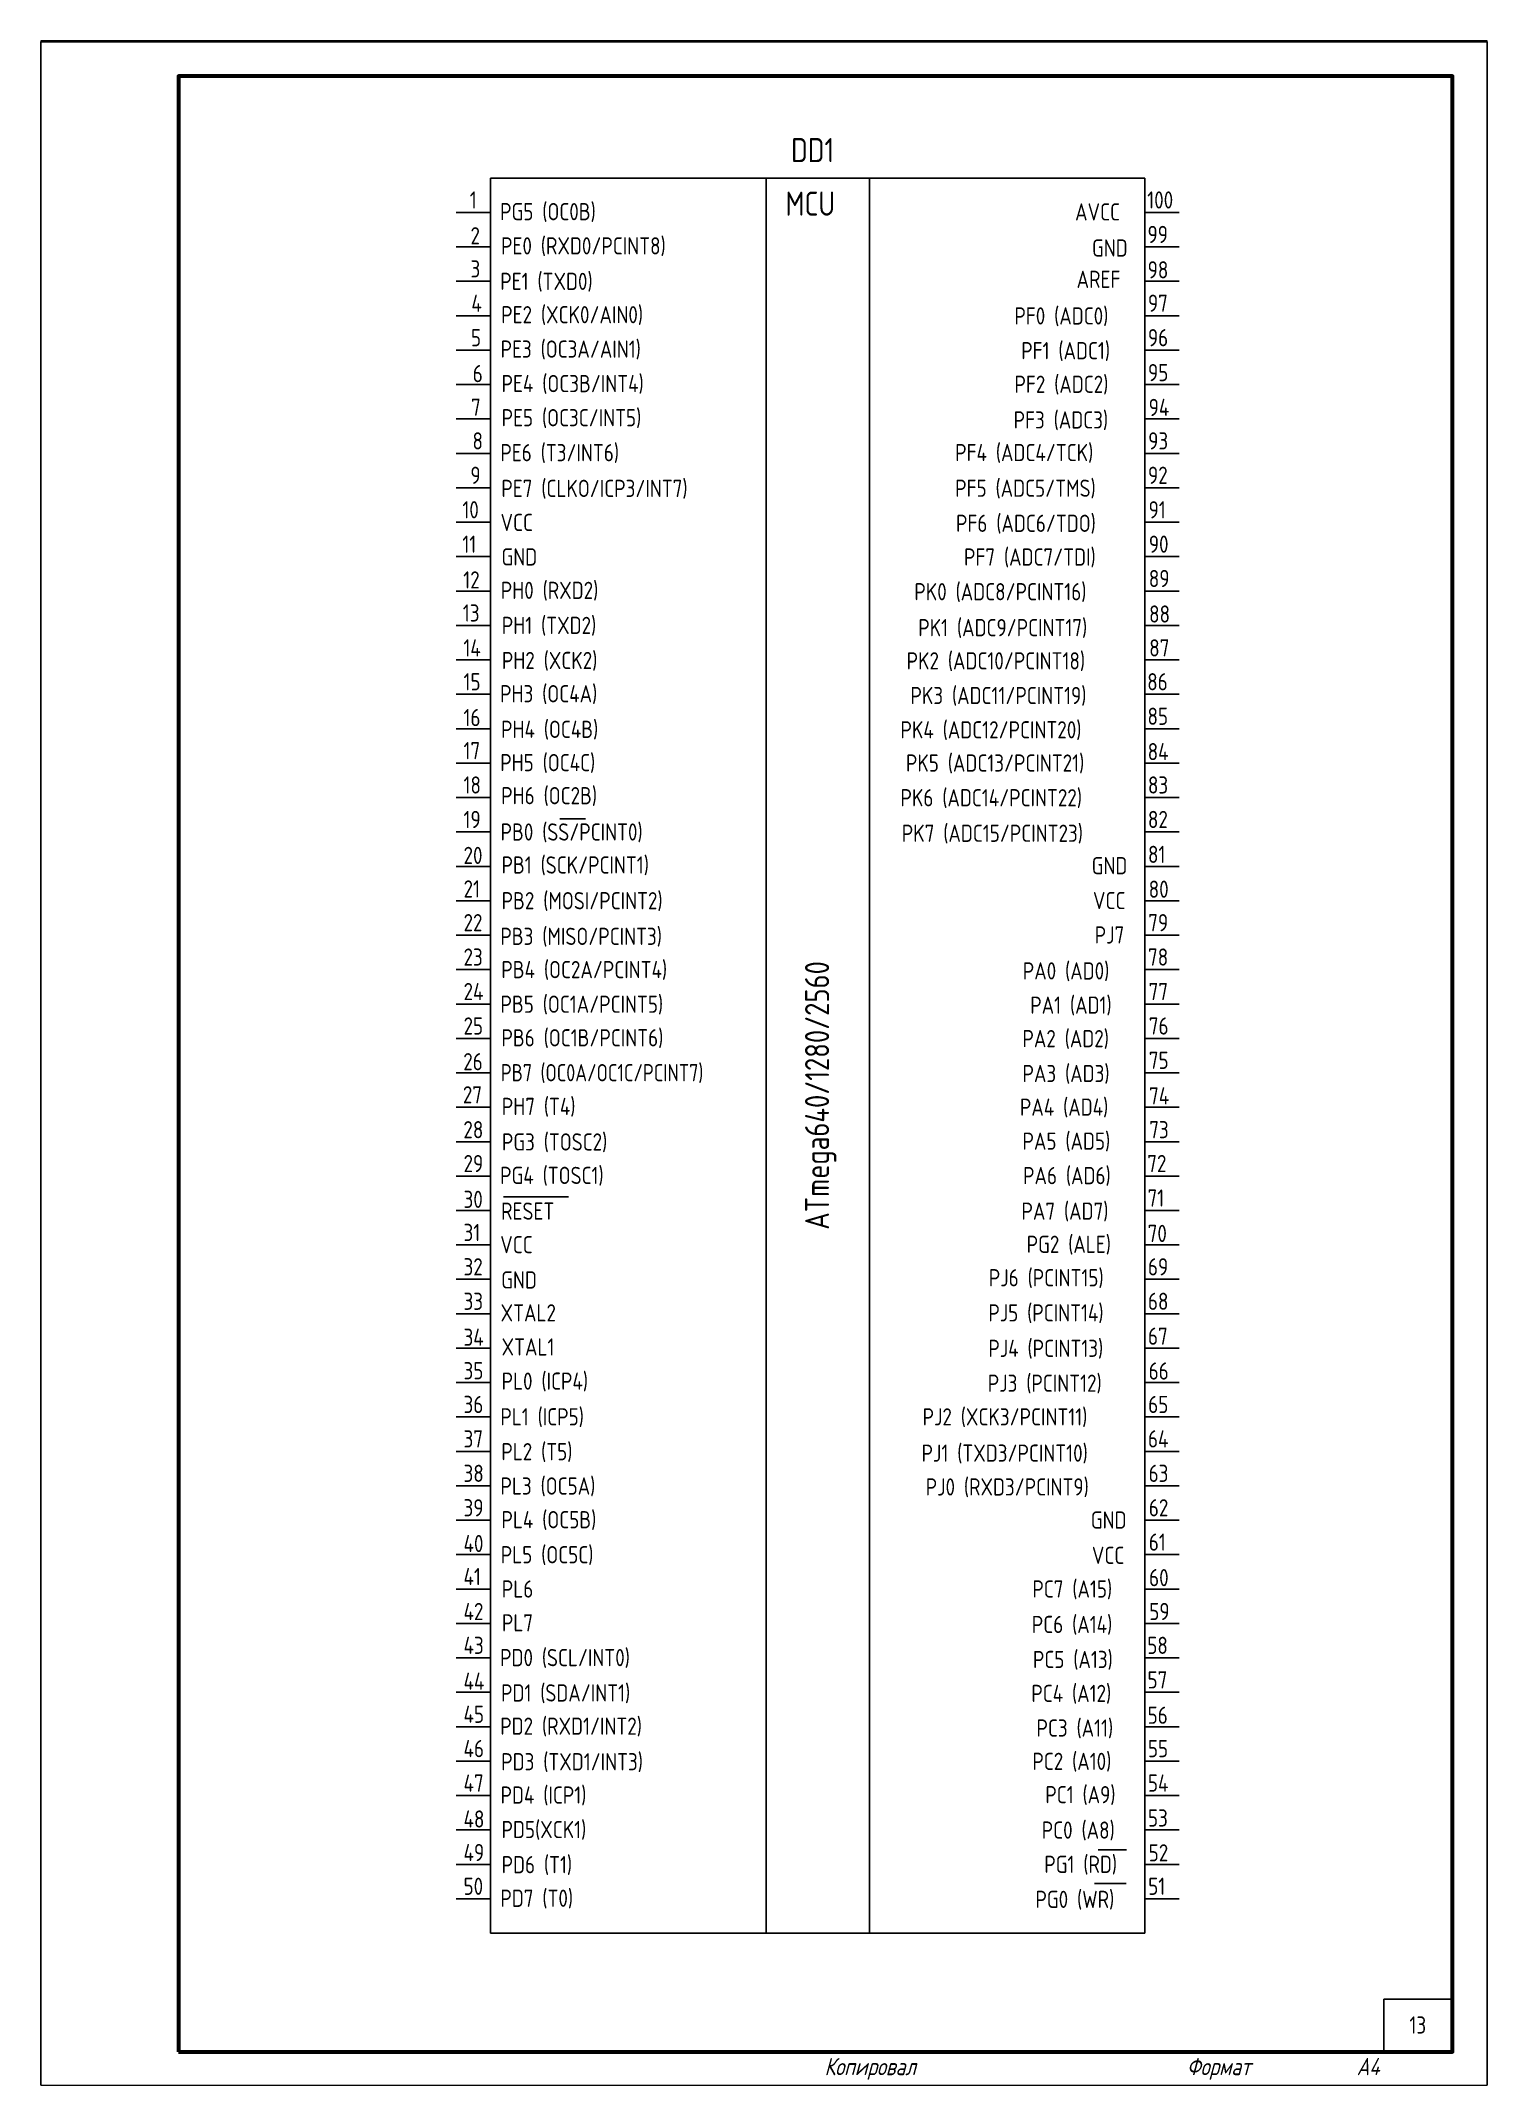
# Paper-space layout '13' of a CAD drawing. Header units: millimetres. Extents: x 0 to 210, y 0 to 297.
# The model-space entities are those that its viewports show. They can reach past a viewport. Long polylines and large blocks are cut down to what shows.
import ezdxf

# ---------------------------------------------------------------- set-up
doc = ezdxf.new("R2010")
doc.units = ezdxf.units.MM
doc.header["$LTSCALE"] = 0.2
doc.styles.add('ГОСТ 2.304', font='CS_Gost2304.shx')

msp = doc.modelspace()

# ---------------------------------------------------------------- linework, layer by layer
at = {"linetype": 'Continuous', "lineweight": 60}
msp.add_line((2540, 292.02), (2540, 172.02), dxfattribs=at)
for p, q in [((2585.3, 277.24), (2585.3, 22.24)), ((2585.3, 277.24), (2625.3, 277.24)), ((2640.3, 277.24), (2625.3, 277.24)), ((2625.3, 277.24), (2625.3, 22.24)), ((2640.3, 277.24), (2640.3, 22.24)), ((2640.3, 277.24), (2680.3, 277.24)), ((2680.3, 277.24), (2680.3, 202.24)), ((2585.3, 272.24), (2580.3, 272.24)), ((2680.3, 272.24), (2685.3, 272.24)), ((2585.3, 267.24), (2580.3, 267.24)), ((2680.3, 267.24), (2685.3, 267.24)), ((2585.3, 262.24), (2580.3, 262.24)), ((2680.3, 262.24), (2685.3, 262.24)), ((2585.3, 257.24), (2580.3, 257.24)), ((2680.3, 257.24), (2685.3, 257.24)), ((2585.3, 252.24), (2580.3, 252.24)), ((2680.3, 252.24), (2685.3, 252.24)), ((2585.3, 247.24), (2580.3, 247.24)), ((2680.3, 247.24), (2685.3, 247.24)), ((2585.3, 242.24), (2580.3, 242.24)), ((2680.3, 242.24), (2685.3, 242.24)), ((2585.3, 237.24), (2580.3, 237.24)), ((2680.3, 237.24), (2685.3, 237.24)), ((2585.3, 232.24), (2580.3, 232.24)), ((2680.3, 232.24), (2685.3, 232.24)), ((2585.3, 227.24), (2580.3, 227.24)), ((2680.3, 227.24), (2685.3, 227.24)), ((2585.3, 222.24), (2580.3, 222.24)), ((2680.3, 222.24), (2685.3, 222.24)), ((2585.3, 217.24), (2580.3, 217.24)), ((2680.3, 217.24), (2685.3, 217.24)), ((2585.3, 212.24), (2580.3, 212.24)), ((2680.3, 212.24), (2685.3, 212.24)), ((2585.3, 207.24), (2580.3, 207.24)), ((2680.3, 207.24), (2685.3, 207.24)), ((2585.3, 202.24), (2580.3, 202.24)), ((2680.3, 202.24), (2685.3, 202.24)), ((2680.3, 202.24), (2680.3, 22.24)), ((2585.3, 197.24), (2580.3, 197.24)), ((2680.3, 197.24), (2685.3, 197.24)), ((2585.3, 192.24), (2580.3, 192.24)), ((2680.3, 192.24), (2685.3, 192.24)), ((2585.3, 187.24), (2580.3, 187.24)), ((2680.3, 187.24), (2685.3, 187.24)), ((2595.33, 184.16), (2599.07, 184.16)), ((2585.3, 182.24), (2580.3, 182.24)), ((2680.3, 182.24), (2685.3, 182.24)), ((2585.3, 177.24), (2580.3, 177.24)), ((2680.3, 177.24), (2685.3, 177.24)), ((2585.3, 172.24), (2580.3, 172.24)), ((2680.3, 172.24), (2685.3, 172.24)), ((2585.3, 167.24), (2580.3, 167.24)), ((2680.3, 167.24), (2685.3, 167.24)), ((2585.3, 162.24), (2580.3, 162.24)), ((2680.3, 162.24), (2685.3, 162.24)), ((2585.3, 157.24), (2580.3, 157.24)), ((2680.3, 157.24), (2685.3, 157.24)), ((2585.3, 152.24), (2580.3, 152.24)), ((2680.3, 152.24), (2685.3, 152.24)), ((2585.3, 147.24), (2580.3, 147.24)), ((2680.3, 147.24), (2685.3, 147.24)), ((2585.3, 142.24), (2580.3, 142.24)), ((2680.3, 142.24), (2685.3, 142.24)), ((2585.3, 137.24), (2580.3, 137.24)), ((2680.3, 137.24), (2685.3, 137.24)), ((2585.3, 132.24), (2580.3, 132.24)), ((2680.3, 132.24), (2685.3, 132.24)), ((2587.15, 129.22), (2596.59, 129.22)), ((2585.3, 127.24), (2580.3, 127.24)), ((2680.3, 127.24), (2685.3, 127.24)), ((2585.3, 122.24), (2580.3, 122.24)), ((2680.3, 122.24), (2685.3, 122.24)), ((2585.3, 117.24), (2580.3, 117.24)), ((2680.3, 117.24), (2685.3, 117.24)), ((2585.3, 112.24), (2580.3, 112.24)), ((2680.3, 112.24), (2685.3, 112.24)), ((2585.3, 107.24), (2580.3, 107.24)), ((2680.3, 107.24), (2685.3, 107.24)), ((2585.3, 102.24), (2580.3, 102.24)), ((2680.3, 102.24), (2685.3, 102.24)), ((2585.3, 97.24), (2580.3, 97.24)), ((2680.3, 97.24), (2685.3, 97.24)), ((2585.3, 92.24), (2580.3, 92.24)), ((2680.3, 92.24), (2685.3, 92.24)), ((2585.3, 87.24), (2580.3, 87.24)), ((2680.3, 87.24), (2685.3, 87.24)), ((2585.3, 82.24), (2580.3, 82.24)), ((2680.3, 82.24), (2685.3, 82.24)), ((2585.3, 77.24), (2580.3, 77.24)), ((2680.3, 77.24), (2685.3, 77.24)), ((2585.3, 72.24), (2580.3, 72.24)), ((2680.3, 72.24), (2685.3, 72.24)), ((2585.3, 67.24), (2580.3, 67.24)), ((2680.3, 67.24), (2685.3, 67.24)), ((2585.3, 62.24), (2580.3, 62.24)), ((2680.3, 62.24), (2685.3, 62.24)), ((2585.3, 57.24), (2580.3, 57.24)), ((2680.3, 57.24), (2685.3, 57.24)), ((2585.3, 52.24), (2580.3, 52.24)), ((2680.3, 52.24), (2685.3, 52.24)), ((2585.3, 47.24), (2580.3, 47.24)), ((2680.3, 47.24), (2685.3, 47.24)), ((2585.3, 42.24), (2580.3, 42.24)), ((2680.3, 42.24), (2685.3, 42.24)), ((2585.3, 37.24), (2580.3, 37.24)), ((2680.3, 37.24), (2685.3, 37.24)), ((2673.54, 34.35), (2677.63, 34.35)), ((2585.3, 32.24), (2580.3, 32.24)), ((2680.3, 32.24), (2685.3, 32.24)), ((2585.3, 27.24), (2580.3, 27.24)), ((2672.99, 29.46), (2677.6, 29.46)), ((2680.3, 27.24), (2685.3, 27.24)), ((2680.3, 22.24), (2585.3, 22.24))]:
    msp.add_line(p, q)
at = {"linetype": 'Continuous', "lineweight": 25}
for points in [[(2310, 0.02), (2520, 0.02), (2520, 297.02), (2310, 297.02), (2310, 0.02)], [(2520, 0.02), (2730, 0.02), (2730, 297.02), (2520, 297.02), (2520, 0.02)], [(2730, 0.02), (2940, 0.02), (2940, 297.02), (2730, 297.02), (2730, 0.02)]]:
    msp.add_lwpolyline(points, dxfattribs=at)
at = {"linetype": 'Continuous', "lineweight": 60}
msp.add_lwpolyline([(2540, 5.02), (2725, 5.02), (2725, 292.02), (2540, 292.02), (2540, 5.02)], dxfattribs=at)
msp.add_lwpolyline([(2715, 12.65), (2725, 12.65), (2725, 5.15), (2715, 5.15)], close=True)
at = {"linetype": 'Continuous', "lineweight": 50, "ltscale": 0.5, "flags": 128}
msp.add_lwpolyline([(2540, 5.02), (2725, 5.02)], dxfattribs=at)

# ---------------------------------------------------------------- texts
at = {"style": 'ГОСТ 2.304'}
for s, height, p in [('DD1', 3.5, (2628.93, 279.55)), ('1', 2.5, (2582.28, 272.81)), ('PG5 (OC0B)', 2.5, (2586.68, 271.11)), ('MCU', 3.5, (2628.12, 271.77)), ('AVCC', 2.5, (2670.17, 271.07)), ('100', 2.5, (2680.65, 272.81)), ('99', 2.5, (2680.69, 267.8)), ('2', 2.5, (2582.38, 267.61)), ('PE0 (RXD0/PCINT8)', 2.5, (2586.82, 266.14)), ('GND', 2.5, (2672.63, 265.83)), ('3', 2.5, (2582.38, 262.8)), ('98', 2.5, (2680.71, 262.66)), ('PE1 (TXD0)', 2.5, (2586.7, 260.98)), ('AREF', 2.5, (2670.39, 261.28)), ('4', 2.5, (2582.51, 257.81)), ('PE2 (XCK0/AIN0)', 2.5, (2586.84, 256.14)), ('PF0 (ADC0)', 2.5, (2661.36, 255.96)), ('97', 2.5, (2680.75, 257.81)), ('5', 2.5, (2582.45, 252.8)), ('PE3 (OC3A/AIN1)', 2.5, (2586.75, 251.14)), ('PF1 (ADC1)', 2.5, (2662.35, 250.91)), ('96', 2.5, (2680.75, 252.8)), ('6', 2.5, (2582.71, 247.58)), ('95', 2.5, (2680.76, 247.73)), ('PE4 (OC3B/INT4)', 2.5, (2586.89, 246.13)), ('PF2 (ADC2)', 2.5, (2661.37, 246.03)), ('7', 2.5, (2582.46, 242.71)), ('PE5 (OC3C/INT5)', 2.5, (2586.9, 241.17)), ('PF3 (ADC3)', 2.5, (2661.25, 240.85)), ('94', 2.5, (2680.86, 242.67)), ('8', 2.5, (2582.67, 237.81)), ('PE6 (T3/INT6)', 2.5, (2586.72, 236.09)), ('PF4 (ADC4/TCK)', 2.5, (2652.76, 236.11)), ('93', 2.5, (2680.79, 237.81)), ('9', 2.5, (2582.37, 232.81)), ('92', 2.5, (2680.76, 232.81)), ('PE7 (CLKO/ICP3/INT7)', 2.5, (2586.86, 230.9)), ('PF5 (ADC5/TMS)', 2.5, (2652.76, 230.93)), ('10', 2.5, (2581.2, 227.8)), ('91', 2.5, (2680.85, 227.8)), ('VCC', 2.5, (2586.74, 225.96)), ('PF6 (ADC6/TDO) ', 2.5, (2652.88, 225.83)), ('11', 2.5, (2581.2, 222.8)), ('GND', 2.5, (2586.88, 220.95)), ('PF7 (ADC7/TDI)', 2.5, (2654.04, 220.93)), ('90', 2.5, (2680.88, 222.8)), ('12', 2.5, (2581.33, 217.61)), ('89', 2.5, (2680.88, 217.81)), ('PH0 (RXD2)', 2.5, (2586.78, 216.09)), ('PK0 (ADC8/PCINT16)', 2.5, (2646.83, 215.89)), ('13', 2.5, (2581.27, 212.8)), ('88', 2.5, (2680.92, 212.65)), ('PH1 (TXD2)', 2.5, (2586.93, 211)), ('PK1 (ADC9/PCINT17)', 2.5, (2647.4, 210.67)), ('14', 2.5, (2581.35, 207.73)), ('PH2 (XCK2)', 2.5, (2586.94, 205.9)), ('PK2 (ADC10/PCINT18)', 2.5, (2645.71, 205.85)), ('87', 2.5, (2680.94, 207.73)), ('15', 2.5, (2581.37, 202.81)), ('86', 2.5, (2680.65, 202.81)), ('PH3 (OC4A)', 2.5, (2586.68, 201.07)), ('PK3 (ADC11/PCINT19)', 2.5, (2646.27, 200.81)), ('16', 2.5, (2581.37, 197.61)), ('85', 2.5, (2680.69, 197.8)), ('PH4 (OC4B)', 2.5, (2586.82, 195.9)), ('PK4 (ADC12/PCINT20)', 2.5, (2644.82, 195.83)), ('17', 2.5, (2581.37, 192.8)), ('PH5 (OC4C)', 2.5, (2586.7, 191.06)), ('PK5 (ADC13/PCINT21)', 2.5, (2645.61, 191)), ('84', 2.5, (2680.71, 192.66)), ('18', 2.5, (2581.37, 187.81)), ('83', 2.5, (2680.75, 187.81)), ('PH6 (OC2B)', 2.5, (2586.84, 186.26)), ('PK6 (ADC14/PCINT22) ', 2.5, (2644.82, 185.96)), ('19', 2.5, (2581.37, 182.8)), ('82', 2.5, (2680.75, 182.8)), ('PB0 (SS/PCINT0)', 2.5, (2586.75, 180.98)), ('PK7 (ADC15/PCINT23)', 2.5, (2645.01, 180.8)), ('20', 2.5, (2581.37, 177.58)), ('PB1 (SCK/PCINT1)', 2.5, (2586.89, 176.19)), ('GND ', 2.5, (2672.58, 176.09)), ('81', 2.5, (2680.76, 177.73)), ('21', 2.5, (2581.37, 172.71)), ('PB2 (MOSI/PCINT2)', 2.5, (2586.9, 171)), ('VCC', 2.5, (2672.77, 171.02)), ('80', 2.5, (2680.86, 172.67)), ('22', 2.5, (2581.37, 167.81)), ('79', 2.5, (2680.79, 167.81)), ('PB3 (MISO/PCINT3)', 2.5, (2586.72, 165.82)), ('PJ7', 2.5, (2673.02, 166.02)), ('23', 2.5, (2581.37, 162.81)), ('PB4 (OC2A/PCINT4)', 2.5, (2586.86, 160.99)), ('PA0 (AD0)', 2.5, (2662.58, 160.8)), ('78', 2.5, (2680.76, 162.81)), ('24', 2.5, (2581.37, 157.8)), ('PB5 (OC1A/PCINT5)', 2.5, (2586.74, 155.96)), ('PA1 (AD1)', 2.5, (2663.66, 155.83)), ('77', 2.5, (2680.85, 157.8)), ('25', 2.5, (2581.37, 152.8)), ('76', 2.5, (2680.88, 152.8)), ('PB6 (OC1B/PCINT6)', 2.5, (2586.88, 151.08)), ('PA2 (AD2)', 2.5, (2662.53, 150.96)), ('26', 2.5, (2581.33, 147.61)), ('PA3 (AD3)', 2.5, (2662.54, 145.89)), ('75', 2.5, (2680.88, 147.81)), ('27', 2.5, (2581.27, 142.8)), ('PH7 (T4)', 2.5, (2586.93, 141.11)), ('PA4 (AD4)', 2.5, (2662.16, 141.01)), ('74', 2.5, (2680.92, 142.65)), ('28', 2.5, (2581.35, 137.73)), ('73', 2.5, (2680.94, 137.73)), ('PG3 (TOSC2)', 2.5, (2586.94, 135.95)), ('PA5 (AD5)', 2.5, (2662.54, 136.07)), ('29', 2.5, (2581.37, 132.81)), ('PG4 (TOSC1)', 2.5, (2586.68, 131.09)), ('PA6 (AD6)', 2.5, (2662.62, 131.06)), ('72', 2.5, (2680.65, 132.81)), ('30', 2.5, (2581.37, 127.61)), ('RESET', 2.5, (2586.82, 125.9)), ('PA7 (AD7)', 2.5, (2662.39, 125.9)), ('71', 2.5, (2680.69, 127.8)), ('31', 2.5, (2581.37, 122.8)), ('70', 2.5, (2680.71, 122.66)), ('VCC', 2.5, (2586.7, 121.03)), ('PG2 (ALE)', 2.5, (2663.14, 121.08)), ('32', 2.5, (2581.37, 117.81)), ('PJ6 (PCINT15)', 2.5, (2657.65, 116.22)), ('69', 2.5, (2680.75, 117.81)), ('GND', 2.5, (2586.84, 115.9)), ('33', 2.5, (2581.37, 112.8)), ('XTAL2', 2.5, (2586.75, 111.12)), ('PJ5 (PCINT14)', 2.5, (2657.58, 111.12)), ('68', 2.5, (2680.75, 112.8)), ('34', 2.5, (2581.37, 107.58)), ('67', 2.5, (2680.76, 107.73)), ('XTAL1', 2.5, (2586.89, 106.17)), ('PJ4 (PCINT13)', 2.5, (2657.58, 105.96)), ('35', 2.5, (2581.37, 102.71)), ('PL0 (ICP4)', 2.5, (2586.9, 101.2)), ('66', 2.5, (2680.86, 102.67)), ('PJ3 (PCINT12)', 2.5, (2657.5, 100.9)), ('36', 2.5, (2581.37, 97.81)), ('PL1 (ICP5)', 2.5, (2586.72, 96.02)), ('PJ2 (XCK3/PCINT11)', 2.5, (2648.03, 96.01)), ('65', 2.5, (2680.79, 97.81)), ('37', 2.5, (2581.37, 92.81)), ('64', 2.5, (2680.76, 92.81)), ('PL2 (T5)', 2.5, (2586.86, 90.95)), ('PJ1 (TXD3/PCINT10)', 2.5, (2647.88, 90.74)), ('38', 2.5, (2581.37, 87.8)), ('63', 2.5, (2680.85, 87.8)), ('PL3 (OC5A)', 2.5, (2586.74, 85.96)), ('PJ0 (RXD3/PCINT9)', 2.5, (2648.48, 85.83)), ('39', 2.5, (2581.37, 82.8)), ('PL4 (OC5B)', 2.5, (2586.88, 81.07)), ('GND', 2.5, (2672.46, 81.02)), ('62', 2.5, (2680.88, 82.8)), ('61', 2.5, (2680.88, 77.81)), ('40', 2.5, (2581.37, 77.61)), ('PL5 (OC5C)', 2.5, (2586.78, 75.98)), ('VCC', 2.5, (2672.61, 75.89)), ('41', 2.5, (2581.37, 72.8)), ('60', 2.5, (2680.92, 72.65)), ('PL6', 2.5, (2586.93, 71)), ('PC7 (A15)', 2.5, (2663.97, 71)), ('42', 2.5, (2581.37, 67.73)), ('PL7', 2.5, (2586.94, 66.09)), ('PC6 (A14)', 2.5, (2663.89, 65.85)), ('59', 2.5, (2680.94, 67.73)), ('43', 2.5, (2581.37, 62.81)), ('PD0 (SCL/INT0)', 2.5, (2586.68, 61.03)), ('PC5 (A13)', 2.5, (2664.05, 60.76)), ('58', 2.5, (2680.65, 62.81)), ('44', 2.5, (2581.37, 57.61)), ('57', 2.5, (2680.69, 57.8)), ('PD1 (SDA/INT1)', 2.5, (2586.82, 55.9)), ('PC4 (A12)', 2.5, (2663.82, 55.83)), ('45', 2.5, (2581.37, 52.8)), ('PD2 (RXD1/INT2)', 2.5, (2586.7, 51.07)), ('PC3 (A11)', 2.5, (2664.57, 50.8)), ('56', 2.5, (2680.71, 52.66)), ('46', 2.5, (2581.37, 47.81)), ('PD3 (TXD1/INT3)', 2.5, (2586.84, 45.9)), ('PC2 (A10)', 2.5, (2663.97, 45.96)), ('55', 2.5, (2680.75, 47.81)), ('47', 2.5, (2581.37, 42.8)), ('54', 2.5, (2680.75, 42.8)), ('PD4 (ICP1) ', 2.5, (2586.75, 41.06)), ('PC1 (A9)', 2.5, (2665.85, 41.12)), ('48', 2.5, (2581.37, 37.58)), ('PD5(XCK1)', 2.5, (2586.89, 36.05)), ('PC0 (A8)', 2.5, (2665.33, 35.97)), ('53', 2.5, (2680.76, 37.73)), ('49', 2.5, (2581.37, 32.71)), ('PD6 (T1)', 2.5, (2586.9, 30.95)), ('PG1 (RD)', 2.5, (2665.7, 31)), ('52', 2.5, (2680.86, 32.67)), ('50', 2.5, (2581.37, 27.81)), ('51', 2.5, (2680.79, 27.81)), ('PD7 (T0) ', 2.5, (2586.72, 26.07)), ('PG0 (WR)', 2.5, (2664.42, 25.91))]:
    msp.add_text(s, height=height, dxfattribs=at).set_placement(p)
msp.add_text('ATmega640/1280/2560', height=3.5, rotation=90, dxfattribs=at).set_placement((2634.46, 124.45))
at = {"style": 'ГОСТ 2.304', "width": 0.95}
msp.add_text('PB7 (OC0A/OC1C/PCINT7)', height=2.5, dxfattribs=at).set_placement((2586.78, 146.01))
at = {"char_height": 2.5, "attachment_point": 4, "style": 'ГОСТ 2.304'}
for s, insert, width in [('\\pi3.7295;13', (2715, 8.9), 10), ('{\\Q15;Копировал}', (2633.79, 2.52), 41.2143), ('{\\Q15;Формат            А4}', (2686.39, 2.52), 38.6068)]:
    msp.add_mtext(s, dxfattribs=dict(at, insert=insert, width=width))

psp = doc.layouts.new('13')

# ---------------------------------------------------------------- viewports
at = {"layer": '0'}
psp.add_viewport(center=(105, 148.5), size=(210, 297), view_center_point=(2625, 148.67), view_height=297, dxfattribs=at)

doc.saveas('drawing.dxf')
